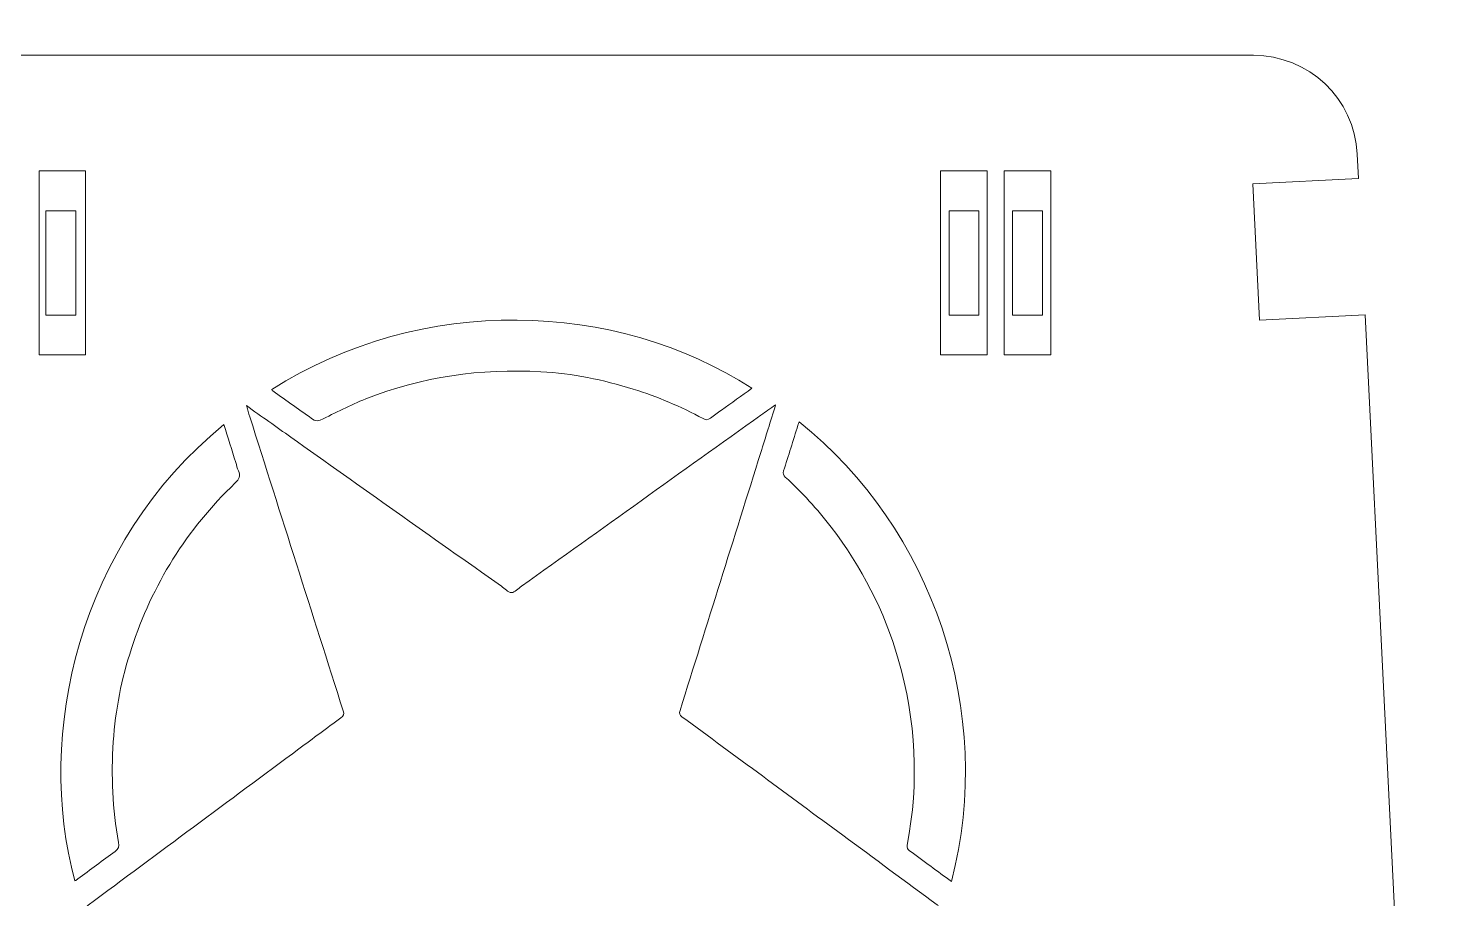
# Model space of a CAD drawing. Header units: centimetres. Extents: x -162 to 162, y -134 to 134.
# Drawn here: x 40.84 to 51.24, y -23.78 to -17.43 of the extents above; entities that cross this region are included whole.
import ezdxf

# ---------------------------------------------------------------- set-up
doc = ezdxf.new("R2010")
doc.units = ezdxf.units.CM
doc.header["$MEASUREMENT"] = 0
doc.layers.add('Capa 1', color=7, linetype='Continuous')
doc.layers.add('GUIDE', color=7, linetype='Continuous')

msp = doc.modelspace()

# ---------------------------------------------------------------- linework, layer by layer
at = {"layer": 'Capa 1', "lineweight": 9}
for points, knots in [([(50.58438, -19.51926), (50.58438, -19.51926), (49.81376, -19.55689), (49.81376, -19.55689), (49.81376, -19.55689), (49.76537, -18.56226), (49.76537, -18.56226), (49.76537, -18.56226), (50.53507, -18.52463), (50.53507, -18.52463), (50.53507, -18.52463), (50.52702, -18.34542), (50.52702, -18.34542), (50.50641, -17.94132), (50.17398, -17.62499), (49.76986, -17.62499), (49.76986, -17.62499), (44.37202, -17.62499), (44.37202, -17.62499), (44.37202, -17.62499), (38.97416, -17.62499), (38.97416, -17.62499), (38.57006, -17.62499), (38.23763, -17.94132), (38.21702, -18.34542), (38.21702, -18.34542), (38.20897, -18.52463), (38.20897, -18.52463), (38.20897, -18.52463), (38.97867, -18.56226), (38.97867, -18.56226), (38.97867, -18.56226), (38.93028, -19.55689), (38.93028, -19.55689), (38.93028, -19.55689), (38.15966, -19.51926), (38.15966, -19.51926), (38.15966, -19.51926), (37.80482, -26.71816), (37.80482, -26.71816), (37.80482, -26.71816), (44.37202, -26.71816), (44.37202, -26.71816), (44.37202, -26.71816), (50.93921, -26.71816), (50.93921, -26.71816), (50.93921, -26.71816), (50.58438, -19.51926), (50.58438, -19.51926)], [0, 0, 0, 0, 0.0625, 0.0625, 0.0625, 0.125, 0.125, 0.125, 0.1875, 0.1875, 0.1875, 0.25, 0.25, 0.25, 0.3125, 0.3125, 0.3125, 0.375, 0.375, 0.375, 0.4375, 0.4375, 0.4375, 0.5, 0.5, 0.5, 0.5625, 0.5625, 0.5625, 0.625, 0.625, 0.625, 0.6875, 0.6875, 0.6875, 0.75, 0.75, 0.75, 0.8125, 0.8125, 0.8125, 0.875, 0.875, 0.875, 0.9375, 0.9375, 0.9375, 1, 1, 1, 1]), ([(40.96583, -19.52042), (40.96583, -19.52042), (40.96583, -18.75842), (40.96583, -18.75842), (40.96583, -18.75842), (41.18245, -18.75842), (41.18245, -18.75842), (41.18245, -18.75842), (41.18245, -19.52042), (41.18245, -19.52042), (41.18245, -19.52042), (40.96583, -19.52042), (40.96583, -19.52042)], [0, 0, 0, 0, 0.25, 0.25, 0.25, 0.5, 0.5, 0.5, 0.75, 0.75, 0.75, 1, 1, 1, 1]), ([(47.55033, -19.52042), (47.55033, -19.52042), (47.55033, -18.75842), (47.55033, -18.75842), (47.55033, -18.75842), (47.76692, -18.75842), (47.76692, -18.75842), (47.76692, -18.75842), (47.76692, -19.52042), (47.76692, -19.52042), (47.76692, -19.52042), (47.55033, -19.52042), (47.55033, -19.52042)], [0, 0, 0, 0, 0.25, 0.25, 0.25, 0.5, 0.5, 0.5, 0.75, 0.75, 0.75, 1, 1, 1, 1]), ([(48.01434, -19.52042), (48.01434, -19.52042), (48.01434, -18.75842), (48.01434, -18.75842), (48.01434, -18.75842), (48.23096, -18.75842), (48.23096, -18.75842), (48.23096, -18.75842), (48.23096, -19.52042), (48.23096, -19.52042), (48.23096, -19.52042), (48.01434, -19.52042), (48.01434, -19.52042)], [0, 0, 0, 0, 0.25, 0.25, 0.25, 0.5, 0.5, 0.5, 0.75, 0.75, 0.75, 1, 1, 1, 1])]:
    msp.add_open_spline(points, degree=3, knots=knots, dxfattribs=at)
at = {"layer": 'Capa 1', "color": 4, "lineweight": 9}
for points, knots in [([(40.91574, -19.8108), (40.91574, -19.8108), (40.91574, -18.46804), (40.91574, -18.46804), (40.91574, -18.46804), (41.25505, -18.46804), (41.25505, -18.46804), (41.25505, -18.46804), (41.25505, -19.8108), (41.25505, -19.8108), (41.25505, -19.8108), (40.91574, -19.8108), (40.91574, -19.8108)], [0, 0, 0, 0, 0.25, 0.25, 0.25, 0.5, 0.5, 0.5, 0.75, 0.75, 0.75, 1, 1, 1, 1]), ([(47.48898, -19.8108), (47.48898, -19.8108), (47.48898, -18.46804), (47.48898, -18.46804), (47.48898, -18.46804), (47.82828, -18.46804), (47.82828, -18.46804), (47.82828, -18.46804), (47.82828, -19.8108), (47.82828, -19.8108), (47.82828, -19.8108), (47.48898, -19.8108), (47.48898, -19.8108)], [0, 0, 0, 0, 0.25, 0.25, 0.25, 0.5, 0.5, 0.5, 0.75, 0.75, 0.75, 1, 1, 1, 1]), ([(47.953, -19.8108), (47.953, -19.8108), (47.953, -18.46804), (47.953, -18.46804), (47.953, -18.46804), (48.29231, -18.46804), (48.29231, -18.46804), (48.29231, -18.46804), (48.29231, -19.8108), (48.29231, -19.8108), (48.29231, -19.8108), (47.953, -19.8108), (47.953, -19.8108)], [0, 0, 0, 0, 0.25, 0.25, 0.25, 0.5, 0.5, 0.5, 0.75, 0.75, 0.75, 1, 1, 1, 1]), ([(42.61137, -20.0641), (43.70475, -19.36496), (45.12413, -19.41219), (46.11282, -20.05371), (46.03813, -20.10756), (45.96433, -20.16083), (45.89045, -20.214), (45.86365, -20.23329), (45.8354, -20.25081), (45.81017, -20.27195), (45.79178, -20.28735), (45.77698, -20.28608), (45.75732, -20.27542), (45.59463, -20.18718), (45.42497, -20.11504), (45.24823, -20.06016), (45.02883, -19.99203), (44.80463, -19.94577), (44.57521, -19.93331), (44.13582, -19.90944), (43.70791, -19.96834), (43.29763, -20.13173), (43.18447, -20.1768), (43.07653, -20.23493), (42.9655, -20.28555), (42.953, -20.29125), (42.93168, -20.29336), (42.92174, -20.28653), (42.8202, -20.21668), (42.72016, -20.14465), (42.61976, -20.07314), (42.61724, -20.07135), (42.61545, -20.06856), (42.61137, -20.0641)], [0, 0, 0, 0, 0.09090909, 0.09090909, 0.09090909, 0.18181818, 0.18181818, 0.18181818, 0.27272727, 0.27272727, 0.27272727, 0.36363636, 0.36363636, 0.36363636, 0.45454545, 0.45454545, 0.45454545, 0.54545455, 0.54545455, 0.54545455, 0.63636364, 0.63636364, 0.63636364, 0.72727273, 0.72727273, 0.72727273, 0.81818182, 0.81818182, 0.81818182, 0.90909091, 0.90909091, 0.90909091, 1, 1, 1, 1]), ([(42.42682, -20.18034), (42.53935, -20.2602), (42.64516, -20.33536), (42.75105, -20.41041), (43.26282, -20.77317), (43.7746, -21.13591), (44.28645, -21.49856), (44.31051, -21.51561), (44.33531, -21.54464), (44.35969, -21.54455), (44.38427, -21.54446), (44.40915, -21.51557), (44.43322, -21.49836), (45.01518, -21.08218), (45.59705, -20.66587), (46.17897, -20.24964), (46.21265, -20.22556), (46.24674, -20.20204), (46.28626, -20.17432), (46.24874, -20.29476), (46.21334, -20.40879), (46.17772, -20.52274), (45.98164, -21.14995), (45.78565, -21.77719), (45.58883, -22.40416), (45.58204, -22.4258), (45.58484, -22.43699), (45.60329, -22.45056), (45.99436, -22.73817), (46.38491, -23.02649), (46.77557, -23.31465), (47.00503, -23.48391), (47.23452, -23.65314), (47.46395, -23.82244), (47.46894, -23.82612), (47.47343, -23.83049), (47.47703, -23.84321), (47.40615, -23.84321), (47.33527, -23.84262), (47.2644, -23.84331), (46.88335, -23.84704), (46.50231, -23.85107), (46.12127, -23.85502), (45.94729, -23.85683), (45.77332, -23.85868), (45.59934, -23.86052), (45.44737, -23.86212), (45.2954, -23.8642), (45.14343, -23.8648), (45.12178, -23.86489), (45.11334, -23.87262), (45.10678, -23.89234), (44.88483, -24.55979), (44.66229, -25.22705), (44.43986, -25.89435), (44.41643, -25.96461), (44.39319, -26.03494), (44.3667, -26.11474), (44.33401, -26.01754), (44.30451, -25.92979), (44.27496, -25.84206), (44.13607, -25.42963), (43.9971, -25.01722), (43.85827, -24.60477), (43.77868, -24.36828), (43.69898, -24.13183), (43.62033, -23.89503), (43.61331, -23.87388), (43.60471, -23.86591), (43.58158, -23.86601), (43.42955, -23.8667), (43.27751, -23.86607), (43.12548, -23.86517), (42.76641, -23.86302), (42.40734, -23.86054), (42.04828, -23.85808), (41.79056, -23.85632), (41.53284, -23.85438), (41.27512, -23.85253), (41.2666, -23.85247), (41.25809, -23.85252), (41.23843, -23.85252), (41.25482, -23.83967), (41.26338, -23.83263), (41.27227, -23.82603), (41.78497, -23.44552), (42.29769, -23.06504), (42.81041, -22.68457), (42.91205, -22.60914), (43.01335, -22.53326), (43.11569, -22.4588), (43.13542, -22.44444), (43.14125, -22.43285), (43.13323, -22.40768), (42.9054, -21.69256), (42.67861, -20.9771), (42.4517, -20.26168), (42.44412, -20.23778), (42.43702, -20.21374), (42.42682, -20.18034)], [0, 0, 0, 0, 0.03030303, 0.03030303, 0.03030303, 0.06060606, 0.06060606, 0.06060606, 0.09090909, 0.09090909, 0.09090909, 0.12121212, 0.12121212, 0.12121212, 0.15151515, 0.15151515, 0.15151515, 0.18181818, 0.18181818, 0.18181818, 0.21212121, 0.21212121, 0.21212121, 0.24242424, 0.24242424, 0.24242424, 0.27272727, 0.27272727, 0.27272727, 0.3030303, 0.3030303, 0.3030303, 0.33333333, 0.33333333, 0.33333333, 0.36363636, 0.36363636, 0.36363636, 0.39393939, 0.39393939, 0.39393939, 0.42424242, 0.42424242, 0.42424242, 0.45454545, 0.45454545, 0.45454545, 0.48484848, 0.48484848, 0.48484848, 0.51515152, 0.51515152, 0.51515152, 0.54545455, 0.54545455, 0.54545455, 0.57575758, 0.57575758, 0.57575758, 0.60606061, 0.60606061, 0.60606061, 0.63636364, 0.63636364, 0.63636364, 0.66666667, 0.66666667, 0.66666667, 0.6969697, 0.6969697, 0.6969697, 0.72727273, 0.72727273, 0.72727273, 0.75757576, 0.75757576, 0.75757576, 0.78787879, 0.78787879, 0.78787879, 0.81818182, 0.81818182, 0.81818182, 0.84848485, 0.84848485, 0.84848485, 0.87878788, 0.87878788, 0.87878788, 0.90909091, 0.90909091, 0.90909091, 0.93939394, 0.93939394, 0.93939394, 0.96969697, 0.96969697, 0.96969697, 1, 1, 1, 1]), ([(42.2625, -20.31928), (42.29221, -20.41352), (42.32094, -20.50468), (42.34967, -20.59584), (42.35595, -20.61576), (42.35974, -20.63693), (42.36899, -20.65536), (42.3881, -20.69345), (42.37392, -20.71729), (42.34526, -20.74475), (41.99196, -21.08325), (41.74104, -21.48683), (41.58925, -21.95131), (41.51692, -22.17266), (41.47165, -22.4001), (41.45633, -22.63306), (41.44014, -22.8792), (41.45032, -23.12388), (41.49562, -23.36658), (41.50119, -23.39642), (41.49439, -23.41448), (41.46929, -23.43258), (41.37824, -23.49824), (41.28906, -23.56647), (41.1991, -23.63364), (41.19222, -23.63878), (41.18479, -23.64321), (41.1772, -23.64826), (40.88609, -22.58148), (41.20062, -21.18772), (42.2625, -20.31928)], [0, 0, 0, 0, 0.1, 0.1, 0.1, 0.2, 0.2, 0.2, 0.3, 0.3, 0.3, 0.4, 0.4, 0.4, 0.5, 0.5, 0.5, 0.6, 0.6, 0.6, 0.7, 0.7, 0.7, 0.8, 0.8, 0.8, 0.9, 0.9, 0.9, 1, 1, 1, 1]), ([(47.56864, -23.65233), (47.5157, -23.61362), (47.46612, -23.57755), (47.41674, -23.54121), (47.36534, -23.50338), (47.31443, -23.46486), (47.26265, -23.42755), (47.24772, -23.41679), (47.2413, -23.40678), (47.24517, -23.38674), (47.33323, -22.92977), (47.30931, -22.47728), (47.18074, -22.03121), (47.07922, -21.67898), (46.91412, -21.35764), (46.68993, -21.06701), (46.58886, -20.936), (46.47956, -20.8126), (46.35683, -20.7015), (46.34187, -20.68795), (46.33766, -20.67648), (46.344, -20.65678), (46.37967, -20.54591), (46.41391, -20.43458), (46.44873, -20.32344), (46.45129, -20.31527), (46.4546, -20.30735), (46.45772, -20.29889), (47.43488, -21.07808), (47.88777, -22.41709), (47.56864, -23.65233)], [0, 0, 0, 0, 0.1, 0.1, 0.1, 0.2, 0.2, 0.2, 0.3, 0.3, 0.3, 0.4, 0.4, 0.4, 0.5, 0.5, 0.5, 0.6, 0.6, 0.6, 0.7, 0.7, 0.7, 0.8, 0.8, 0.8, 0.9, 0.9, 0.9, 1, 1, 1, 1])]:
    msp.add_open_spline(points, degree=3, knots=knots, dxfattribs=at)
at = {"layer": 'GUIDE', "lineweight": 9}
for points in [[(154.95614, -133.81955), (154.95614, -133.81955), (-18.51418, -133.81955), (-18.51418, -133.81955), (-18.51418, -133.81955), (-18.51418, 9.29968), (-18.51418, 9.29968), (-18.51418, 9.29968), (154.95614, 9.29968), (154.95614, 9.29968), (154.95614, 9.29968), (154.95614, -133.81955), (154.95614, -133.81955)], [(-18.43797, -133.74342), (-18.43797, -133.74342), (154.87992, -133.74342), (154.87992, -133.74342), (154.87992, -133.74342), (154.87992, 9.22355), (154.87992, 9.22355), (154.87992, 9.22355), (-18.43797, 9.22355), (-18.43797, 9.22355), (-18.43797, 9.22355), (-18.43797, -133.74342), (-18.43797, -133.74342)]]:
    msp.add_open_spline(points, degree=3, knots=[0, 0, 0, 0, 0.25, 0.25, 0.25, 0.5, 0.5, 0.5, 0.75, 0.75, 0.75, 1, 1, 1, 1], dxfattribs=at)

doc.saveas('drawing.dxf')
